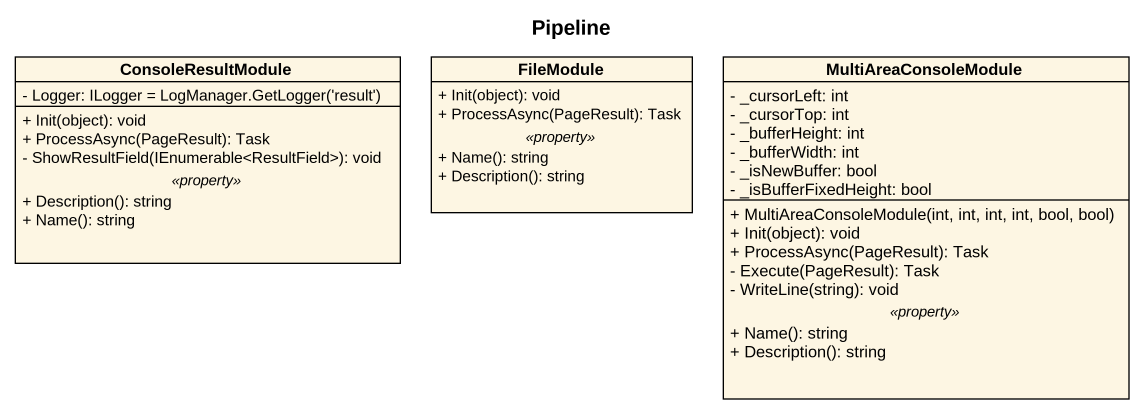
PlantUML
@startuml
title Pipeline
hide circle
hide empty members
skinparam classAttributeIconSize 0
class ConsoleResultModule {
  {field} - Logger: ILogger = LogManager.GetLogger('result')
  --
  + Init(object): void
  + ProcessAsync(PageResult): Task
  - ShowResultField(IEnumerable<ResultField>): void
  .. <<property>> ..
  + Description(): string
  + Name(): string
}
class FileModule {
  + Init(object): void
  + ProcessAsync(PageResult): Task
  .. <<property>> ..
  + Name(): string
  + Description(): string
}
class MultiAreaConsoleModule {
  - _cursorLeft: int
  - _cursorTop: int
  - _bufferHeight: int
  - _bufferWidth: int
  - _isNewBuffer: bool
  - _isBufferFixedHeight: bool
  --
  + MultiAreaConsoleModule(int, int, int, int, bool, bool)
  + Init(object): void
  + ProcessAsync(PageResult): Task
  - Execute(PageResult): Task
  - WriteLine(string): void
  .. <<property>> ..
  + Name(): string
  + Description(): string
}
@enduml
